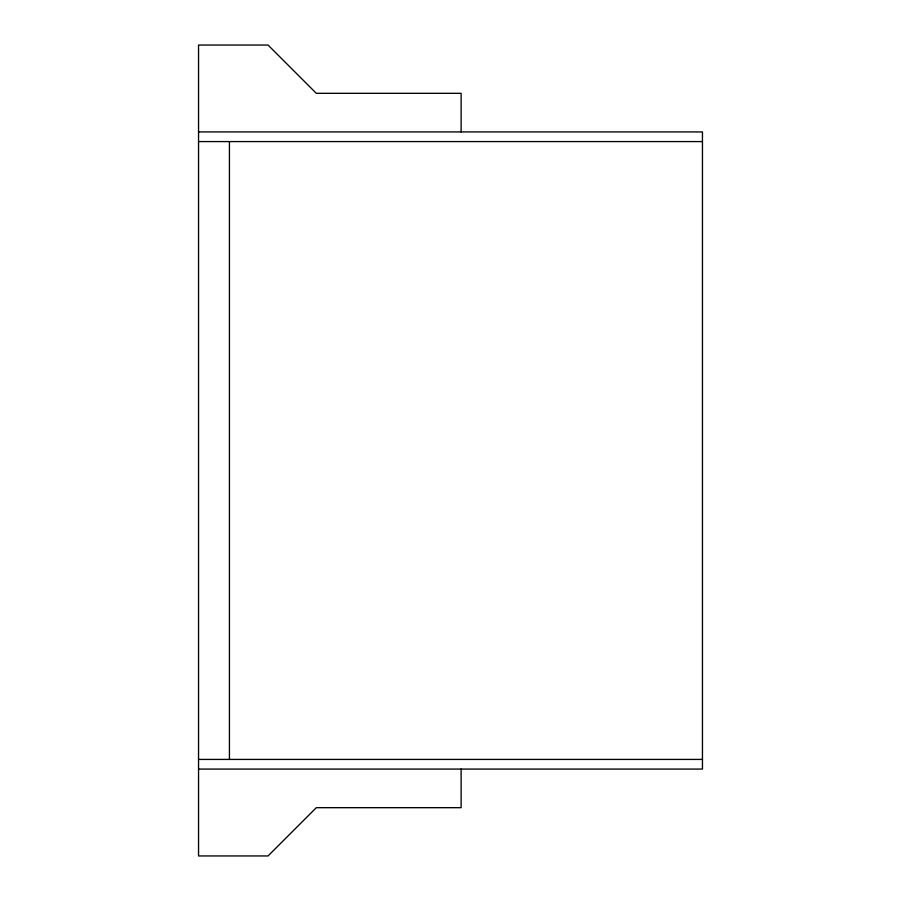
<?xml version="1.0" encoding="UTF-8"?>
<svg xmlns="http://www.w3.org/2000/svg" width="901" height="901" viewBox="0 0 901 901"><rect width="100%" height="100%" fill="white"/><g stroke="black" fill="none" stroke-linecap="round" stroke-linejoin="round"><path stroke-width="1.35" d="M198.547 131.929L702.453 131.929L702.453 769.071L198.547 769.071M198.547 141.581L702.453 141.581M198.547 759.419L702.453 759.419M461.121 131.929L461.121 93.321L316.319 93.321L268.048 45.05L198.547 45.05L198.547 855.95L268.048 855.95L316.319 807.679L461.121 807.679L461.121 769.071M229.428 141.581L229.428 759.419"/></g></svg>
